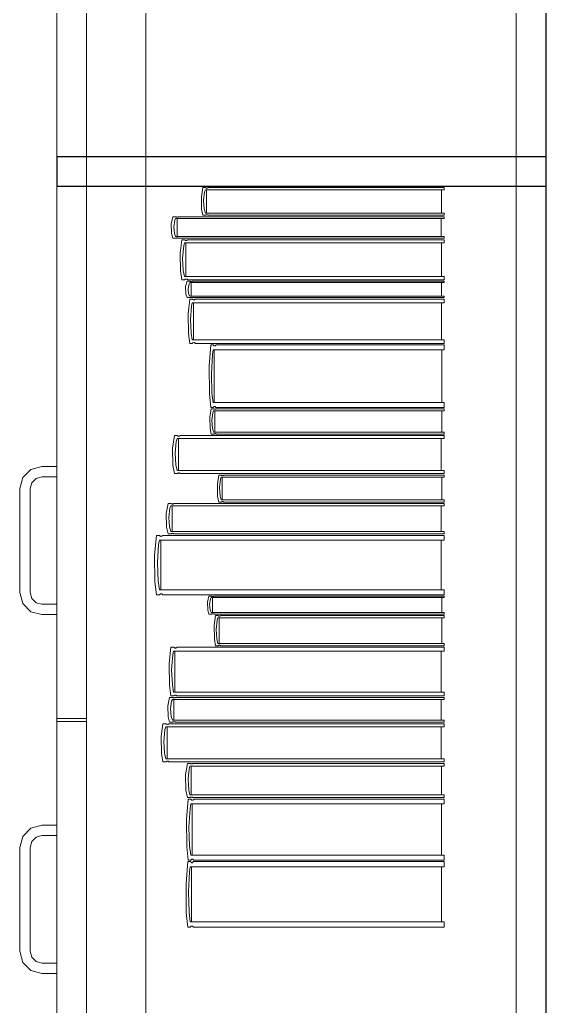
# Model space of a CAD drawing. Header units: inches. Extents: x -38 to 5698, y -33 to 92.
# Drawn here: x 128.308 to 128.675, y 33.462 to 34.127 of the extents above; entities that cross this region are included whole.
import ezdxf

# ---------------------------------------------------------------- set-up
doc = ezdxf.new("R2010")
doc.units = ezdxf.units.IN
doc.header["$MEASUREMENT"] = 0
doc.set_wipeout_variables(frame=1)
doc.linetypes.add('Wipeout_Contour', pattern=[1, 0, -1])
doc.layers.add('Interior - Mobiliario', color=7, linetype='Continuous')

msp = doc.modelspace()

# ---------------------------------------------------------------- linework, layer by layer
at = {"layer": 'Interior - Mobiliario', "color": 175, "linetype": 'Continuous', "lineweight": 13}
for p, q in [((128.35299, 33.295), (128.35299, 34.755)), ((128.66299, 34.755), (128.66299, 33.295)), ((128.4328, 34.01109), (128.43212, 34.00538)), ((128.43076, 33.99944), (128.43056, 34.00778)), ((128.43212, 34.00538), (128.43253, 33.99964)), ((128.43165, 33.99535), (128.43076, 33.99944)), ((128.43253, 33.99964), (128.43328, 33.99684)), ((128.43328, 33.99684), (128.59433, 33.99684)), ((128.59433, 33.99684), (128.59433, 33.99535)), ((128.41017, 33.98951), (128.4114, 33.99435)), ((128.4114, 33.99435), (128.41339, 33.99435)), ((128.41269, 33.99209), (128.41193, 33.98764)), ((128.41323, 33.99319), (128.41269, 33.99209)), ((128.59433, 33.99319), (128.41323, 33.99319)), ((128.41339, 33.99435), (128.41354, 33.99428)), ((128.41354, 33.99428), (128.41378, 33.99419)), ((128.41378, 33.99419), (128.41403, 33.99414)), ((128.41403, 33.99414), (128.4143, 33.99411)), ((128.41415, 33.981), (128.41415, 33.99319)), ((128.4143, 33.99411), (128.41457, 33.99411)), ((128.41457, 33.99411), (128.41483, 33.99415)), ((128.41483, 33.99415), (128.41508, 33.99421)), ((128.41508, 33.99421), (128.41532, 33.9943)), ((128.41532, 33.9943), (128.41542, 33.99435)), ((128.41542, 33.99435), (128.59433, 33.99435)), ((128.43342, 33.99535), (128.43165, 33.99535)), ((128.43351, 33.99543), (128.43342, 33.99535)), ((128.43372, 33.99554), (128.43351, 33.99543)), ((128.43394, 33.99562), (128.43372, 33.99554)), ((128.43417, 33.99566), (128.43394, 33.99562)), ((128.43441, 33.99566), (128.43417, 33.99566)), ((128.43465, 33.99563), (128.43441, 33.99566)), ((128.43488, 33.99556), (128.43465, 33.99563)), ((128.43509, 33.99545), (128.43488, 33.99556)), ((128.43522, 33.99535), (128.43509, 33.99545)), ((128.59433, 33.99535), (128.43522, 33.99535)), ((128.5925, 33.99319), (128.5925, 33.981)), ((128.59433, 33.99435), (128.59433, 33.99319)), ((128.4104, 33.98302), (128.41017, 33.98951)), ((128.41193, 33.98764), (128.41239, 33.98317)), ((128.4114, 33.97983), (128.4104, 33.98302)), ((128.41339, 33.97983), (128.4114, 33.97983)), ((128.41239, 33.98317), (128.41323, 33.981)), ((128.41323, 33.981), (128.59433, 33.981)), ((128.41349, 33.97989), (128.41339, 33.97983)), ((128.41372, 33.97998), (128.41349, 33.97989)), ((128.41398, 33.98004), (128.41372, 33.97998)), ((128.41424, 33.98007), (128.41398, 33.98004)), ((128.41451, 33.98008), (128.41424, 33.98007)), ((128.41478, 33.98005), (128.41451, 33.98008)), ((128.41503, 33.97999), (128.41478, 33.98005)), ((128.41527, 33.97991), (128.41503, 33.97999)), ((128.41542, 33.97983), (128.41527, 33.97991)), ((128.59433, 33.97983), (128.41542, 33.97983)), ((128.41622, 33.96985), (128.41741, 33.97883)), ((128.41741, 33.97883), (128.41934, 33.97883)), ((128.41918, 33.97668), (128.41866, 33.97464)), ((128.59433, 33.97668), (128.41918, 33.97668)), ((128.41934, 33.97883), (128.41948, 33.97869)), ((128.41948, 33.97869), (128.41971, 33.97854)), ((128.41971, 33.97854), (128.41996, 33.97843)), ((128.41996, 33.97843), (128.42021, 33.97838)), ((128.42007, 33.95406), (128.42007, 33.97668)), ((128.42007, 33.97668), (128.59256, 33.97668)), ((128.42021, 33.97838), (128.42047, 33.97839)), ((128.42047, 33.97839), (128.42073, 33.97845)), ((128.42073, 33.97845), (128.42097, 33.97857)), ((128.42097, 33.97857), (128.4212, 33.97873)), ((128.4212, 33.97873), (128.4213, 33.97883)), ((128.4213, 33.97883), (128.59433, 33.97883)), ((128.59256, 33.97668), (128.59256, 33.95406)), ((128.59433, 33.981), (128.59433, 33.97983)), ((128.59433, 33.97883), (128.59433, 33.97668)), ((128.41866, 33.97464), (128.41792, 33.96638)), ((128.41644, 33.95781), (128.41622, 33.96985)), ((128.41792, 33.96638), (128.41837, 33.95809)), ((128.41741, 33.95191), (128.41644, 33.95781)), ((128.41837, 33.95809), (128.41918, 33.95406)), ((128.41934, 33.95191), (128.41741, 33.95191)), ((128.41918, 33.95406), (128.59433, 33.95406)), ((128.41943, 33.95201), (128.41934, 33.95191)), ((128.41966, 33.95217), (128.41943, 33.95201)), ((128.4199, 33.95229), (128.41966, 33.95217)), ((128.42016, 33.95235), (128.4199, 33.95229)), ((128.4199, 33.9472), (128.42106, 33.95091)), ((128.59256, 33.95406), (128.42007, 33.95406)), ((128.42042, 33.95236), (128.42016, 33.95235)), ((128.42067, 33.95231), (128.42042, 33.95236)), ((128.42092, 33.9522), (128.42067, 33.95231)), ((128.42115, 33.95205), (128.42092, 33.9522)), ((128.42106, 33.95091), (128.42294, 33.95091)), ((128.4213, 33.95191), (128.42115, 33.95205)), ((128.59433, 33.95191), (128.4213, 33.95191)), ((128.42279, 33.95002), (128.42228, 33.94917)), ((128.59433, 33.95002), (128.42279, 33.95002)), ((128.42294, 33.95091), (128.42309, 33.95085)), ((128.42309, 33.95085), (128.42331, 33.95078)), ((128.42331, 33.95078), (128.42355, 33.95074)), ((128.42355, 33.95074), (128.4238, 33.95072)), ((128.42366, 33.94068), (128.42366, 33.95002)), ((128.4238, 33.95072), (128.42406, 33.95072)), ((128.42406, 33.95072), (128.42431, 33.95075)), ((128.42431, 33.95075), (128.42455, 33.9508)), ((128.42455, 33.9508), (128.42477, 33.95086)), ((128.42477, 33.95086), (128.42486, 33.95091)), ((128.42486, 33.95091), (128.59433, 33.95091)), ((128.5926, 33.95002), (128.5926, 33.94068)), ((128.59433, 33.95406), (128.59433, 33.95191)), ((128.59433, 33.95091), (128.59433, 33.95002)), ((128.42011, 33.94223), (128.4199, 33.9472)), ((128.42228, 33.94917), (128.42156, 33.94577)), ((128.42156, 33.94577), (128.422, 33.94234)), ((128.42106, 33.93979), (128.42011, 33.94223)), ((128.42294, 33.93979), (128.42106, 33.93979)), ((128.42158, 33.92884), (128.42273, 33.93879)), ((128.422, 33.94234), (128.42279, 33.94068)), ((128.42273, 33.93879), (128.4246, 33.93879)), ((128.42279, 33.94068), (128.59433, 33.94068)), ((128.42304, 33.93983), (128.42294, 33.93979)), ((128.42326, 33.9399), (128.42304, 33.93983)), ((128.4235, 33.93995), (128.42326, 33.9399)), ((128.42375, 33.93997), (128.4235, 33.93995)), ((128.424, 33.93998), (128.42375, 33.93997)), ((128.42426, 33.93996), (128.424, 33.93998)), ((128.4245, 33.93991), (128.42426, 33.93996)), ((128.42472, 33.93985), (128.4245, 33.93991)), ((128.4246, 33.93879), (128.42474, 33.93863)), ((128.42486, 33.93979), (128.42472, 33.93985)), ((128.42474, 33.93863), (128.42496, 33.93846)), ((128.59433, 33.93979), (128.42486, 33.93979)), ((128.42496, 33.93846), (128.4252, 33.93835)), ((128.4252, 33.93835), (128.42545, 33.93829)), ((128.42545, 33.93829), (128.4257, 33.9383)), ((128.4257, 33.9383), (128.42595, 33.93837)), ((128.42595, 33.93837), (128.42619, 33.93849)), ((128.42619, 33.93849), (128.4264, 33.93868)), ((128.4264, 33.93868), (128.4265, 33.93879)), ((128.4265, 33.93879), (128.59433, 33.93879)), ((128.59433, 33.94068), (128.59433, 33.93979)), ((128.59433, 33.93879), (128.59433, 33.9364)), ((128.42394, 33.93414), (128.42323, 33.92499)), ((128.42445, 33.9364), (128.42394, 33.93414)), ((128.59433, 33.9364), (128.42445, 33.9364)), ((128.42531, 33.91134), (128.42531, 33.9364)), ((128.59262, 33.9364), (128.59262, 33.91134)), ((128.4218, 33.9155), (128.42158, 33.92884)), ((128.42323, 33.92499), (128.42366, 33.91581)), ((128.42273, 33.90896), (128.4218, 33.9155)), ((128.42366, 33.91581), (128.42445, 33.91134)), ((128.42445, 33.91134), (128.59433, 33.91134)), ((128.59433, 33.91134), (128.59433, 33.90896)), ((128.4246, 33.90896), (128.42273, 33.90896)), ((128.42469, 33.90907), (128.4246, 33.90896)), ((128.42491, 33.90925), (128.42469, 33.90907)), ((128.42515, 33.90938), (128.42491, 33.90925)), ((128.4254, 33.90945), (128.42515, 33.90938)), ((128.42565, 33.90946), (128.4254, 33.90945)), ((128.4259, 33.9094), (128.42565, 33.90946)), ((128.42614, 33.90929), (128.4259, 33.9094)), ((128.42636, 33.90912), (128.42614, 33.90929)), ((128.4265, 33.90896), (128.42636, 33.90912)), ((128.59433, 33.90896), (128.4265, 33.90896)), ((128.43584, 33.89389), (128.43689, 33.90796)), ((128.43689, 33.90796), (128.4386, 33.90796)), ((128.43847, 33.90458), (128.438, 33.90138)), ((128.59433, 33.90458), (128.43847, 33.90458)), ((128.4386, 33.90796), (128.43873, 33.90773)), ((128.43873, 33.90773), (128.43894, 33.90749)), ((128.43894, 33.90749), (128.43916, 33.90733)), ((128.43916, 33.90733), (128.43939, 33.90725)), ((128.43925, 33.86914), (128.43925, 33.90458)), ((128.43939, 33.90725), (128.43962, 33.90726)), ((128.43962, 33.90726), (128.43985, 33.90736)), ((128.43985, 33.90736), (128.44006, 33.90754)), ((128.44006, 33.90754), (128.44026, 33.90779)), ((128.44026, 33.90779), (128.44035, 33.90796)), ((128.44035, 33.90796), (128.59433, 33.90796)), ((128.59276, 33.90458), (128.59276, 33.86914)), ((128.59433, 33.90796), (128.59433, 33.90458)), ((128.438, 33.90138), (128.43734, 33.88844)), ((128.43603, 33.87502), (128.43584, 33.89389)), ((128.43734, 33.88844), (128.43774, 33.87546)), ((128.43689, 33.86576), (128.43603, 33.87502)), ((128.43774, 33.87546), (128.43847, 33.86914)), ((128.43622, 33.8591), (128.43728, 33.86476)), ((128.4386, 33.86576), (128.43689, 33.86576)), ((128.43728, 33.86476), (128.43899, 33.86476)), ((128.43847, 33.86914), (128.59433, 33.86914)), ((128.43869, 33.86593), (128.4386, 33.86576)), ((128.43889, 33.86618), (128.43869, 33.86593)), ((128.43911, 33.86636), (128.43889, 33.86618)), ((128.43899, 33.86476), (128.43912, 33.86467)), ((128.43933, 33.86646), (128.43911, 33.86636)), ((128.43912, 33.86467), (128.43932, 33.86458)), ((128.43932, 33.86458), (128.43954, 33.86451)), ((128.43957, 33.86647), (128.43933, 33.86646)), ((128.43954, 33.86451), (128.43977, 33.86448)), ((128.4398, 33.86639), (128.43957, 33.86647)), ((128.43977, 33.86448), (128.44, 33.86448)), ((128.44002, 33.86623), (128.4398, 33.86639)), ((128.44, 33.86448), (128.44022, 33.86452)), ((128.44022, 33.86599), (128.44002, 33.86623)), ((128.44035, 33.86576), (128.44022, 33.86599)), ((128.44022, 33.86452), (128.44044, 33.86459)), ((128.59433, 33.86576), (128.44035, 33.86576)), ((128.44044, 33.86459), (128.44064, 33.8647)), ((128.44064, 33.8647), (128.44073, 33.86476)), ((128.44073, 33.86476), (128.59433, 33.86476)), ((128.59433, 33.86914), (128.59433, 33.86576)), ((128.59433, 33.86476), (128.59433, 33.8634)), ((128.43642, 33.85151), (128.43622, 33.8591)), ((128.43838, 33.86212), (128.43773, 33.85691)), ((128.43773, 33.85691), (128.43813, 33.85168)), ((128.43885, 33.8634), (128.43838, 33.86212)), ((128.59433, 33.8634), (128.43885, 33.8634)), ((128.43964, 33.84914), (128.43964, 33.8634)), ((128.59276, 33.8634), (128.59276, 33.84914)), ((128.43728, 33.84778), (128.43642, 33.85151)), ((128.43813, 33.85168), (128.43885, 33.84914)), ((128.41112, 33.83823), (128.41235, 33.84678)), ((128.41235, 33.84678), (128.41432, 33.84678)), ((128.41417, 33.84473), (128.41363, 33.84278)), ((128.59433, 33.84473), (128.41417, 33.84473)), ((128.41432, 33.84678), (128.41447, 33.84664)), ((128.41447, 33.84664), (128.41471, 33.8465)), ((128.41471, 33.8465), (128.41496, 33.8464)), ((128.41496, 33.8464), (128.41523, 33.84635)), ((128.41508, 33.82318), (128.41508, 33.84473)), ((128.41523, 33.84635), (128.4155, 33.84636)), ((128.4155, 33.84636), (128.41576, 33.84642)), ((128.41576, 33.84642), (128.41601, 33.84653)), ((128.41601, 33.84653), (128.41624, 33.84668)), ((128.41624, 33.84668), (128.41634, 33.84678)), ((128.41634, 33.84678), (128.59433, 33.84678)), ((128.43899, 33.84778), (128.43728, 33.84778)), ((128.43885, 33.84914), (128.59433, 33.84914)), ((128.43907, 33.84785), (128.43899, 33.84778)), ((128.43927, 33.84795), (128.43907, 33.84785)), ((128.43949, 33.84802), (128.43927, 33.84795)), ((128.43972, 33.84806), (128.43949, 33.84802)), ((128.43995, 33.84807), (128.43972, 33.84806)), ((128.44018, 33.84803), (128.43995, 33.84807)), ((128.44039, 33.84797), (128.44018, 33.84803)), ((128.4406, 33.84787), (128.44039, 33.84797)), ((128.44073, 33.84778), (128.4406, 33.84787)), ((128.59433, 33.84778), (128.44073, 33.84778)), ((128.59251, 33.84473), (128.59251, 33.82318)), ((128.59433, 33.84914), (128.59433, 33.84778)), ((128.59433, 33.84678), (128.59433, 33.84473)), ((128.41135, 33.82675), (128.41112, 33.83823)), ((128.41363, 33.84278), (128.41287, 33.83492)), ((128.41287, 33.83492), (128.41333, 33.82702)), ((128.31, 33.8185), (128.31549, 33.82399)), ((128.31549, 33.82399), (128.32299, 33.826)), ((128.32299, 33.826), (128.33299, 33.826)), ((128.33299, 33.826), (128.33299, 33.819)), ((128.41235, 33.82113), (128.41135, 33.82675)), ((128.41333, 33.82702), (128.41417, 33.82318)), ((128.30799, 33.811), (128.31, 33.8185)), ((128.31899, 33.81793), (128.31606, 33.815)), ((128.32299, 33.819), (128.31899, 33.81793)), ((128.33299, 33.819), (128.32299, 33.819)), ((128.41432, 33.82113), (128.41235, 33.82113)), ((128.41417, 33.82318), (128.59433, 33.82318)), ((128.41442, 33.82123), (128.41432, 33.82113)), ((128.41465, 33.82138), (128.41442, 33.82123)), ((128.41491, 33.82149), (128.41465, 33.82138)), ((128.41517, 33.82155), (128.41491, 33.82149)), ((128.41544, 33.82156), (128.41517, 33.82155)), ((128.4157, 33.82151), (128.41544, 33.82156)), ((128.41596, 33.82141), (128.4157, 33.82151)), ((128.41619, 33.82127), (128.41596, 33.82141)), ((128.41634, 33.82113), (128.41619, 33.82127)), ((128.59433, 33.82113), (128.41634, 33.82113)), ((128.44136, 33.81406), (128.44238, 33.82013)), ((128.44238, 33.82013), (128.44403, 33.82013)), ((128.44345, 33.81729), (128.44281, 33.81171)), ((128.4439, 33.81867), (128.44345, 33.81729)), ((128.59433, 33.81867), (128.4439, 33.81867)), ((128.44403, 33.82013), (128.44416, 33.82003)), ((128.44416, 33.82003), (128.44435, 33.81993)), ((128.44435, 33.81993), (128.44456, 33.81986)), ((128.44456, 33.81986), (128.44479, 33.81982)), ((128.44466, 33.80339), (128.44466, 33.81867)), ((128.44479, 33.81982), (128.44501, 33.81983)), ((128.44501, 33.81983), (128.44523, 33.81987)), ((128.44523, 33.81987), (128.44544, 33.81995)), ((128.44544, 33.81995), (128.44563, 33.82006)), ((128.44563, 33.82006), (128.44571, 33.82013)), ((128.44571, 33.82013), (128.59433, 33.82013)), ((128.59281, 33.81867), (128.59281, 33.80339)), ((128.59433, 33.82318), (128.59433, 33.82113)), ((128.59433, 33.82013), (128.59433, 33.81867)), ((128.30799, 33.741), (128.30799, 33.811)), ((128.31606, 33.815), (128.31499, 33.811)), ((128.31499, 33.811), (128.31499, 33.741)), ((128.44155, 33.80592), (128.44136, 33.81406)), ((128.44281, 33.81171), (128.4432, 33.80611)), ((128.44238, 33.80193), (128.44155, 33.80592)), ((128.4432, 33.80611), (128.4439, 33.80339)), ((128.40684, 33.79412), (128.40809, 33.80093)), ((128.40809, 33.80093), (128.41012, 33.80093)), ((128.4094, 33.79775), (128.40862, 33.79148)), ((128.40995, 33.7993), (128.4094, 33.79775)), ((128.59433, 33.7993), (128.40995, 33.7993)), ((128.41012, 33.80093), (128.41027, 33.80083)), ((128.41027, 33.80083), (128.41051, 33.80071)), ((128.41051, 33.80071), (128.41077, 33.80063)), ((128.41077, 33.80063), (128.41104, 33.80059)), ((128.41089, 33.78212), (128.41089, 33.7993)), ((128.41104, 33.80059), (128.41132, 33.8006)), ((128.41132, 33.8006), (128.41159, 33.80064)), ((128.41159, 33.80064), (128.41184, 33.80073)), ((128.41184, 33.80073), (128.41208, 33.80086)), ((128.41208, 33.80086), (128.41218, 33.80093)), ((128.41218, 33.80093), (128.59433, 33.80093)), ((128.44403, 33.80193), (128.44238, 33.80193)), ((128.4439, 33.80339), (128.59433, 33.80339)), ((128.44412, 33.80201), (128.44403, 33.80193)), ((128.44431, 33.80212), (128.44412, 33.80201)), ((128.44452, 33.80219), (128.44431, 33.80212)), ((128.44474, 33.80223), (128.44452, 33.80219)), ((128.44496, 33.80224), (128.44474, 33.80223)), ((128.44518, 33.80221), (128.44496, 33.80224)), ((128.44539, 33.80214), (128.44518, 33.80221)), ((128.44559, 33.80203), (128.44539, 33.80214)), ((128.44571, 33.80193), (128.44559, 33.80203)), ((128.59433, 33.80193), (128.44571, 33.80193)), ((128.59247, 33.7993), (128.59247, 33.78212)), ((128.59433, 33.80339), (128.59433, 33.80193)), ((128.59433, 33.80093), (128.59433, 33.7993)), ((128.40707, 33.78497), (128.40684, 33.79412)), ((128.40862, 33.79148), (128.4091, 33.78518)), ((128.40809, 33.78049), (128.40707, 33.78497)), ((128.4091, 33.78518), (128.40995, 33.78212)), ((128.39902, 33.76613), (128.40032, 33.77949)), ((128.40032, 33.77949), (128.40243, 33.77949)), ((128.40243, 33.77949), (128.40259, 33.77927)), ((128.40259, 33.77927), (128.40284, 33.77904)), ((128.40284, 33.77904), (128.40311, 33.77889)), ((128.40311, 33.77889), (128.40339, 33.77882)), ((128.40339, 33.77882), (128.40368, 33.77883)), ((128.40368, 33.77883), (128.40396, 33.77892)), ((128.40396, 33.77892), (128.40423, 33.77909)), ((128.40423, 33.77909), (128.40447, 33.77933)), ((128.40447, 33.77933), (128.40458, 33.77949)), ((128.40458, 33.77949), (128.59433, 33.77949)), ((128.41012, 33.78049), (128.40809, 33.78049)), ((128.40995, 33.78212), (128.59433, 33.78212)), ((128.41022, 33.78056), (128.41012, 33.78049)), ((128.41046, 33.78069), (128.41022, 33.78056)), ((128.41071, 33.78078), (128.41046, 33.78069)), ((128.41098, 33.78082), (128.41071, 33.78078)), ((128.41126, 33.78083), (128.41098, 33.78082)), ((128.41153, 33.78079), (128.41126, 33.78083)), ((128.41179, 33.78071), (128.41153, 33.78079)), ((128.41203, 33.78059), (128.41179, 33.78071)), ((128.41218, 33.78049), (128.41203, 33.78059)), ((128.59433, 33.78049), (128.41218, 33.78049)), ((128.59433, 33.78212), (128.59433, 33.78049)), ((128.59433, 33.77949), (128.59433, 33.77628)), ((128.40169, 33.77324), (128.40088, 33.76096)), ((128.40226, 33.77628), (128.40169, 33.77324)), ((128.59433, 33.77628), (128.40226, 33.77628)), ((128.40323, 33.74264), (128.40323, 33.77628)), ((128.59239, 33.77628), (128.59239, 33.74264)), ((128.39926, 33.74822), (128.39902, 33.76613)), ((128.40088, 33.76096), (128.40137, 33.74863)), ((128.40032, 33.73943), (128.39926, 33.74822)), ((128.40137, 33.74863), (128.40226, 33.74264)), ((128.31, 33.7335), (128.30799, 33.741)), ((128.31499, 33.741), (128.31606, 33.737)), ((128.40243, 33.73943), (128.40032, 33.73943)), ((128.40226, 33.74264), (128.59433, 33.74264)), ((128.40254, 33.73959), (128.40243, 33.73943)), ((128.40278, 33.73983), (128.40254, 33.73959)), ((128.40305, 33.74), (128.40278, 33.73983)), ((128.40333, 33.74009), (128.40305, 33.74)), ((128.40362, 33.7401), (128.40333, 33.74009)), ((128.4039, 33.74003), (128.40362, 33.7401)), ((128.40417, 33.73988), (128.4039, 33.74003)), ((128.40442, 33.73965), (128.40417, 33.73988)), ((128.40458, 33.73943), (128.40442, 33.73965)), ((128.59433, 33.73943), (128.40458, 33.73943)), ((128.43464, 33.73442), (128.43571, 33.73843)), ((128.43571, 33.73843), (128.43743, 33.73843)), ((128.43729, 33.73747), (128.43682, 33.73656)), ((128.59433, 33.73747), (128.43729, 33.73747)), ((128.43743, 33.73843), (128.43756, 33.73837)), ((128.43756, 33.73837), (128.43777, 33.7383)), ((128.43777, 33.7383), (128.43799, 33.73825)), ((128.43799, 33.73825), (128.43822, 33.73823)), ((128.43809, 33.72736), (128.43809, 33.73747)), ((128.43822, 33.73823), (128.43845, 33.73823)), ((128.43845, 33.73823), (128.43868, 33.73826)), ((128.43868, 33.73826), (128.4389, 33.73831)), ((128.4389, 33.73831), (128.4391, 33.73839)), ((128.4391, 33.73839), (128.43919, 33.73843)), ((128.43919, 33.73843), (128.59433, 33.73843)), ((128.59275, 33.73747), (128.59275, 33.72736)), ((128.59433, 33.74264), (128.59433, 33.73943)), ((128.59433, 33.73843), (128.59433, 33.73747)), ((128.31549, 33.72801), (128.31, 33.7335)), ((128.31606, 33.737), (128.31899, 33.73407)), ((128.31899, 33.73407), (128.32299, 33.733)), ((128.32299, 33.733), (128.33299, 33.733)), ((128.33299, 33.733), (128.33299, 33.726)), ((128.43484, 33.72903), (128.43464, 33.73442)), ((128.43682, 33.73656), (128.43616, 33.73286)), ((128.43616, 33.73286), (128.43656, 33.72916)), ((128.32299, 33.726), (128.31549, 33.72801)), ((128.33299, 33.726), (128.32299, 33.726)), ((128.43571, 33.72639), (128.43484, 33.72903)), ((128.43743, 33.72639), (128.43571, 33.72639)), ((128.43656, 33.72916), (128.43729, 33.72736)), ((128.43729, 33.72736), (128.59433, 33.72736)), ((128.43752, 33.72644), (128.43743, 33.72639)), ((128.43772, 33.72651), (128.43752, 33.72644)), ((128.43794, 33.72656), (128.43772, 33.72651)), ((128.43817, 33.72659), (128.43794, 33.72656)), ((128.4384, 33.72659), (128.43817, 33.72659)), ((128.43863, 33.72657), (128.4384, 33.72659)), ((128.43885, 33.72653), (128.43863, 33.72657)), ((128.43906, 33.72646), (128.43885, 33.72653)), ((128.43919, 33.72639), (128.43906, 33.72646)), ((128.43918, 33.7186), (128.44022, 33.72539)), ((128.59433, 33.72639), (128.43919, 33.72639)), ((128.44022, 33.72539), (128.44189, 33.72539)), ((128.44189, 33.72539), (128.44202, 33.72528)), ((128.44202, 33.72528), (128.44222, 33.72517)), ((128.44222, 33.72517), (128.44243, 33.72509)), ((128.44243, 33.72509), (128.44266, 33.72505)), ((128.44266, 33.72505), (128.44289, 33.72506)), ((128.44289, 33.72506), (128.44311, 33.7251)), ((128.44311, 33.7251), (128.44332, 33.72519)), ((128.44332, 33.72519), (128.44351, 33.72531)), ((128.44351, 33.72531), (128.4436, 33.72539)), ((128.4436, 33.72539), (128.59433, 33.72539)), ((128.59433, 33.72736), (128.59433, 33.72639)), ((128.59433, 33.72539), (128.59433, 33.72376)), ((128.43938, 33.70948), (128.43918, 33.7186)), ((128.4413, 33.72222), (128.44066, 33.71597)), ((128.44176, 33.72376), (128.4413, 33.72222)), ((128.59433, 33.72376), (128.44176, 33.72376)), ((128.44253, 33.70664), (128.44253, 33.72376)), ((128.59279, 33.72376), (128.59279, 33.70664)), ((128.44066, 33.71597), (128.44105, 33.7097)), ((128.40875, 33.69308), (128.40999, 33.70401)), ((128.40999, 33.70401), (128.412, 33.70401)), ((128.412, 33.70401), (128.41215, 33.70384)), ((128.4137, 33.70369), (128.41393, 33.70389)), ((128.41393, 33.70389), (128.41404, 33.70401)), ((128.41404, 33.70401), (128.59433, 33.70401)), ((128.44022, 33.70501), (128.43938, 33.70948)), ((128.44189, 33.70501), (128.44022, 33.70501)), ((128.44105, 33.7097), (128.44176, 33.70664)), ((128.44176, 33.70664), (128.59433, 33.70664)), ((128.44198, 33.70509), (128.44189, 33.70501)), ((128.44217, 33.70522), (128.44198, 33.70509)), ((128.44239, 33.7053), (128.44217, 33.70522)), ((128.44261, 33.70535), (128.44239, 33.7053)), ((128.44284, 33.70536), (128.44261, 33.70535)), ((128.44306, 33.70532), (128.44284, 33.70536)), ((128.44328, 33.70524), (128.44306, 33.70532)), ((128.44347, 33.70512), (128.44328, 33.70524)), ((128.4436, 33.70501), (128.44347, 33.70512)), ((128.59433, 33.70501), (128.4436, 33.70501)), ((128.59433, 33.70664), (128.59433, 33.70501)), ((128.59433, 33.70401), (128.59433, 33.70139)), ((128.41129, 33.6989), (128.41052, 33.68885)), ((128.41183, 33.70139), (128.41129, 33.6989)), ((128.59433, 33.70139), (128.41183, 33.70139)), ((128.41215, 33.70384), (128.41239, 33.70365)), ((128.41239, 33.70365), (128.41264, 33.70353)), ((128.41264, 33.70353), (128.41291, 33.70347)), ((128.41276, 33.67384), (128.41276, 33.70139)), ((128.41291, 33.70347), (128.41318, 33.70347)), ((128.41318, 33.70347), (128.41345, 33.70355)), ((128.41345, 33.70355), (128.4137, 33.70369)), ((128.59249, 33.70139), (128.59249, 33.67384)), ((128.40898, 33.67841), (128.40875, 33.69308)), ((128.41052, 33.68885), (128.41099, 33.67875)), ((128.40999, 33.67122), (128.40898, 33.67841)), ((128.41099, 33.67875), (128.41183, 33.67384)), ((128.412, 33.67122), (128.40999, 33.67122)), ((128.41183, 33.67384), (128.59433, 33.67384)), ((128.4121, 33.67134), (128.412, 33.67122)), ((128.41233, 33.67154), (128.4121, 33.67134)), ((128.41258, 33.67168), (128.41233, 33.67154)), ((128.41285, 33.67176), (128.41258, 33.67168)), ((128.41312, 33.67176), (128.41285, 33.67176)), ((128.41339, 33.6717), (128.41312, 33.67176)), ((128.41365, 33.67158), (128.41339, 33.6717)), ((128.41389, 33.67139), (128.41365, 33.67158)), ((128.41404, 33.67122), (128.41389, 33.67139)), ((128.59433, 33.67122), (128.41404, 33.67122)), ((128.59433, 33.67384), (128.59433, 33.67122)), ((128.40793, 33.66462), (128.40918, 33.67022)), ((128.40816, 33.65713), (128.40793, 33.66462)), ((128.40918, 33.67022), (128.41119, 33.67022)), ((128.41048, 33.6676), (128.40971, 33.66246)), ((128.41103, 33.66887), (128.41048, 33.6676)), ((128.59433, 33.66887), (128.41103, 33.66887)), ((128.41119, 33.67022), (128.41134, 33.67013)), ((128.41134, 33.67013), (128.41158, 33.67003)), ((128.41158, 33.67003), (128.41184, 33.66997)), ((128.41184, 33.66997), (128.41211, 33.66994)), ((128.41195, 33.65479), (128.41195, 33.66887)), ((128.41211, 33.66994), (128.41238, 33.66994)), ((128.41238, 33.66994), (128.41265, 33.66998)), ((128.41265, 33.66998), (128.4129, 33.67005)), ((128.4129, 33.67005), (128.41314, 33.67015)), ((128.41314, 33.67015), (128.41324, 33.67022)), ((128.41324, 33.67022), (128.59433, 33.67022)), ((128.59248, 33.66887), (128.59248, 33.65479)), ((128.59433, 33.67022), (128.59433, 33.66887)), ((128.40971, 33.66246), (128.41018, 33.6573)), ((128.41018, 33.6573), (128.41103, 33.65479)), ((128.33299, 33.656), (128.35299, 33.656)), ((128.33299, 33.295), (128.33299, 33.654)), ((128.33299, 33.654), (128.35299, 33.654)), ((128.35299, 33.295), (128.35299, 33.654)), ((128.40336, 33.64387), (128.40463, 33.65245)), ((128.40463, 33.65245), (128.4067, 33.65245)), ((128.4067, 33.65245), (128.40685, 33.65231)), ((128.40685, 33.65231), (128.4071, 33.65217)), ((128.4071, 33.65217), (128.40736, 33.65207)), ((128.40736, 33.65207), (128.40764, 33.65202)), ((128.40764, 33.65202), (128.40792, 33.65203)), ((128.40792, 33.65203), (128.40819, 33.65208)), ((128.40918, 33.65345), (128.40816, 33.65713)), ((128.40819, 33.65208), (128.40845, 33.65219)), ((128.40845, 33.65219), (128.40869, 33.65235)), ((128.40869, 33.65235), (128.4088, 33.65245)), ((128.4088, 33.65245), (128.59433, 33.65245)), ((128.41119, 33.65345), (128.40918, 33.65345)), ((128.41103, 33.65479), (128.59433, 33.65479)), ((128.41129, 33.65352), (128.41119, 33.65345)), ((128.41153, 33.65362), (128.41129, 33.65352)), ((128.41178, 33.65369), (128.41153, 33.65362)), ((128.41205, 33.65373), (128.41178, 33.65369)), ((128.41232, 33.65373), (128.41205, 33.65373)), ((128.41259, 33.6537), (128.41232, 33.65373)), ((128.41285, 33.65364), (128.41259, 33.6537)), ((128.41309, 33.65354), (128.41285, 33.65364)), ((128.41324, 33.65345), (128.41309, 33.65354)), ((128.59433, 33.65345), (128.41324, 33.65345)), ((128.59433, 33.65479), (128.59433, 33.65345)), ((128.59433, 33.65245), (128.59433, 33.65039)), ((128.40597, 33.64844), (128.40518, 33.64055)), ((128.40653, 33.65039), (128.40597, 33.64844)), ((128.59433, 33.65039), (128.40653, 33.65039)), ((128.40748, 33.62877), (128.40748, 33.65039)), ((128.59244, 33.65039), (128.59244, 33.62877)), ((128.4036, 33.63235), (128.40336, 33.64387)), ((128.40518, 33.64055), (128.40566, 33.63262)), ((128.40463, 33.62671), (128.4036, 33.63235)), ((128.40566, 33.63262), (128.40653, 33.62877)), ((128.4067, 33.62671), (128.40463, 33.62671)), ((128.40653, 33.62877), (128.59433, 33.62877)), ((128.4068, 33.62681), (128.4067, 33.62671)), ((128.40704, 33.62697), (128.4068, 33.62681)), ((128.4073, 33.62707), (128.40704, 33.62697)), ((128.40758, 33.62713), (128.4073, 33.62707)), ((128.40786, 33.62714), (128.40758, 33.62713)), ((128.40813, 33.62709), (128.40786, 33.62714)), ((128.4084, 33.62699), (128.40813, 33.62709)), ((128.40864, 33.62685), (128.4084, 33.62699)), ((128.4088, 33.62671), (128.40864, 33.62685)), ((128.59433, 33.62671), (128.4088, 33.62671)), ((128.41996, 33.61801), (128.42113, 33.62571)), ((128.42113, 33.62571), (128.42301, 33.62571)), ((128.42301, 33.62571), (128.42315, 33.62559)), ((128.42315, 33.62559), (128.42338, 33.62545)), ((128.42338, 33.62545), (128.42362, 33.62537)), ((128.42362, 33.62537), (128.42387, 33.62532)), ((128.42387, 33.62532), (128.42412, 33.62533)), ((128.42412, 33.62533), (128.42437, 33.62538)), ((128.42437, 33.62538), (128.42461, 33.62548)), ((128.42461, 33.62548), (128.42483, 33.62562)), ((128.42483, 33.62562), (128.42493, 33.62571)), ((128.42493, 33.62571), (128.59433, 33.62571)), ((128.59433, 33.62877), (128.59433, 33.62671)), ((128.59433, 33.62571), (128.59433, 33.62386)), ((128.42018, 33.60768), (128.41996, 33.61801)), ((128.42234, 33.62211), (128.42162, 33.61503)), ((128.42286, 33.62386), (128.42234, 33.62211)), ((128.59433, 33.62386), (128.42286, 33.62386)), ((128.42372, 33.60446), (128.42372, 33.62386)), ((128.5926, 33.62386), (128.5926, 33.60446)), ((128.42162, 33.61503), (128.42206, 33.60792)), ((128.42113, 33.60262), (128.42018, 33.60768)), ((128.42206, 33.60792), (128.42286, 33.60446)), ((128.42286, 33.60446), (128.59433, 33.60446)), ((128.59433, 33.60446), (128.59433, 33.60262)), ((128.42056, 33.58789), (128.42171, 33.60162)), ((128.42301, 33.60262), (128.42113, 33.60262)), ((128.42171, 33.60162), (128.42359, 33.60162)), ((128.42344, 33.59832), (128.42293, 33.5952)), ((128.4231, 33.60271), (128.42301, 33.60262)), ((128.42332, 33.60285), (128.4231, 33.60271)), ((128.42356, 33.60294), (128.42332, 33.60285)), ((128.59433, 33.59832), (128.42344, 33.59832)), ((128.42381, 33.603), (128.42356, 33.60294)), ((128.42359, 33.60162), (128.42373, 33.6014)), ((128.42373, 33.6014), (128.42396, 33.60116)), ((128.42407, 33.603), (128.42381, 33.603)), ((128.42396, 33.60116), (128.4242, 33.601)), ((128.42432, 33.60296), (128.42407, 33.603)), ((128.4242, 33.601), (128.42445, 33.60093)), ((128.4243, 33.56375), (128.4243, 33.59832)), ((128.42456, 33.60287), (128.42432, 33.60296)), ((128.42445, 33.60093), (128.4247, 33.60094)), ((128.42479, 33.60274), (128.42456, 33.60287)), ((128.4247, 33.60094), (128.42495, 33.60103)), ((128.42493, 33.60262), (128.42479, 33.60274)), ((128.59433, 33.60262), (128.42493, 33.60262)), ((128.42495, 33.60103), (128.42519, 33.60121)), ((128.42519, 33.60121), (128.42541, 33.60146)), ((128.42541, 33.60146), (128.4255, 33.60162)), ((128.4255, 33.60162), (128.59433, 33.60162)), ((128.59261, 33.59832), (128.59261, 33.56375)), ((128.59433, 33.60162), (128.59433, 33.59832)), ((128.42293, 33.5952), (128.42221, 33.58258)), ((128.42077, 33.56949), (128.42056, 33.58789)), ((128.31549, 33.58199), (128.31, 33.5765)), ((128.32299, 33.584), (128.31549, 33.58199)), ((128.33299, 33.584), (128.32299, 33.584)), ((128.33299, 33.577), (128.33299, 33.584)), ((128.42221, 33.58258), (128.42265, 33.56991)), ((128.31, 33.5765), (128.30799, 33.569)), ((128.31499, 33.569), (128.31606, 33.573)), ((128.31606, 33.573), (128.31899, 33.57593)), ((128.31899, 33.57593), (128.32299, 33.577)), ((128.32299, 33.577), (128.33299, 33.577)), ((128.30799, 33.569), (128.30799, 33.499)), ((128.31499, 33.499), (128.31499, 33.569)), ((128.42171, 33.56046), (128.42077, 33.56949)), ((128.42265, 33.56991), (128.42344, 33.56375)), ((128.42021, 33.54472), (128.42137, 33.55946)), ((128.42137, 33.55946), (128.42325, 33.55946)), ((128.42359, 33.56046), (128.42171, 33.56046)), ((128.42325, 33.55946), (128.42339, 33.55922)), ((128.42339, 33.55922), (128.42361, 33.55897)), ((128.42344, 33.56375), (128.59433, 33.56375)), ((128.42369, 33.56062), (128.42359, 33.56046)), ((128.42361, 33.55897), (128.42385, 33.5588)), ((128.4239, 33.56087), (128.42369, 33.56062)), ((128.42385, 33.5588), (128.42411, 33.55872)), ((128.42414, 33.56104), (128.4239, 33.56087)), ((128.42411, 33.55872), (128.42436, 33.55873)), ((128.42439, 33.56114), (128.42414, 33.56104)), ((128.42436, 33.55873), (128.42461, 33.55883)), ((128.42465, 33.56115), (128.42439, 33.56114)), ((128.42461, 33.55883), (128.42485, 33.55902)), ((128.4249, 33.56107), (128.42465, 33.56115)), ((128.42485, 33.55902), (128.42507, 33.55929)), ((128.42514, 33.56091), (128.4249, 33.56107)), ((128.42507, 33.55929), (128.42516, 33.55946)), ((128.42536, 33.56068), (128.42514, 33.56091)), ((128.42516, 33.55946), (128.59433, 33.55946)), ((128.4255, 33.56046), (128.42536, 33.56068)), ((128.59433, 33.56046), (128.4255, 33.56046)), ((128.59433, 33.56375), (128.59433, 33.56046)), ((128.59433, 33.55946), (128.59433, 33.55592)), ((128.42258, 33.55257), (128.42186, 33.53903)), ((128.4231, 33.55592), (128.42258, 33.55257)), ((128.59433, 33.55592), (128.4231, 33.55592)), ((128.42396, 33.51881), (128.42396, 33.55592)), ((128.5926, 33.55592), (128.5926, 33.51881)), ((128.42042, 33.52496), (128.42021, 33.54472)), ((128.42186, 33.53903), (128.4223, 33.52543)), ((128.42137, 33.51527), (128.42042, 33.52496)), ((128.4223, 33.52543), (128.4231, 33.51881)), ((128.4231, 33.51881), (128.59433, 33.51881)), ((128.59433, 33.51881), (128.59433, 33.51527)), ((128.42325, 33.51527), (128.42137, 33.51527)), ((128.42334, 33.51545), (128.42325, 33.51527)), ((128.42356, 33.51571), (128.42334, 33.51545)), ((128.4238, 33.5159), (128.42356, 33.51571)), ((128.42405, 33.516), (128.4238, 33.5159)), ((128.4243, 33.51601), (128.42405, 33.516)), ((128.42456, 33.51593), (128.4243, 33.51601)), ((128.4248, 33.51576), (128.42456, 33.51593)), ((128.42502, 33.51551), (128.4248, 33.51576)), ((128.42516, 33.51527), (128.42502, 33.51551)), ((128.59433, 33.51527), (128.42516, 33.51527)), ((128.30799, 33.499), (128.31, 33.4915)), ((128.31606, 33.495), (128.31499, 33.499)), ((128.31, 33.4915), (128.31549, 33.48601)), ((128.31899, 33.49207), (128.31606, 33.495)), ((128.32299, 33.491), (128.31899, 33.49207)), ((128.33299, 33.491), (128.32299, 33.491)), ((128.33299, 33.484), (128.33299, 33.491)), ((128.31549, 33.48601), (128.32299, 33.484)), ((128.32299, 33.484), (128.33299, 33.484))]:
    msp.add_line(p, q, dxfattribs=at)

# ---------------------------------------------------------------- next in the draw order: wipeouts: each hides what was drawn before it
at = {"color": 254, "linetype": 'Wipeout_Contour', "lineweight": 0, "ltscale": 3362.983684}
msp.add_wipeout([(128.33299, 34.015), (128.66299, 34.015), (128.66299, 34.035), (128.33299, 34.035)], dxfattribs=at).dxf.layer = 'Interior - Mobiliario'

# ---------------------------------------------------------------- next in the draw order: linework, layer by layer
at = {"layer": 'Interior - Mobiliario', "color": 175, "linetype": 'Continuous', "lineweight": 13}
for p, q in [((128.33299, 34.775), (128.33299, 33.275)), ((128.33299, 33.295), (128.33299, 34.755)), ((128.33299, 33.295), (128.33299, 34.755)), ((128.35299, 33.295), (128.35299, 34.755)), ((128.35299, 33.295), (128.35299, 34.755)), ((128.35299, 33.315), (128.35299, 34.735)), ((128.39299, 34.735), (128.39299, 33.315)), ((128.64299, 33.315), (128.64299, 34.735)), ((128.33299, 34.035), (128.33299, 34.394)), ((128.35299, 34.035), (128.35299, 34.394)), ((128.33299, 34.015), (128.33299, 34.035)), ((128.33299, 34.035), (128.66299, 34.035)), ((128.33299, 34.015), (128.33299, 34.035)), ((128.33299, 34.035), (128.35299, 34.035)), ((128.66299, 34.035), (128.66299, 34.015)), ((128.66299, 34.015), (128.33299, 34.015)), ((128.33299, 34.015), (128.33299, 33.656)), ((128.33299, 34.015), (128.35299, 34.015)), ((128.35299, 34.015), (128.35299, 33.656)), ((128.43056, 34.00778), (128.43165, 34.014)), ((128.43165, 34.014), (128.43342, 34.014)), ((128.43328, 34.01251), (128.4328, 34.01109)), ((128.59433, 34.01251), (128.43328, 34.01251)), ((128.43342, 34.014), (128.43355, 34.0139)), ((128.43355, 34.0139), (128.43376, 34.01379)), ((128.43376, 34.01379), (128.43399, 34.01372)), ((128.43399, 34.01372), (128.43423, 34.01369)), ((128.43409, 33.99684), (128.43409, 34.01251)), ((128.43423, 34.01369), (128.43447, 34.01369)), ((128.43447, 34.01369), (128.4347, 34.01374)), ((128.4347, 34.01374), (128.43493, 34.01381)), ((128.43493, 34.01381), (128.43513, 34.01393)), ((128.43513, 34.01393), (128.43522, 34.014)), ((128.43522, 34.014), (128.59433, 34.014)), ((128.59271, 34.01251), (128.59271, 33.99684)), ((128.59433, 34.014), (128.59433, 34.01251))]:
    msp.add_line(p, q, dxfattribs=at)
at = {"layer": 'Interior - Mobiliario', "color": 175, "linetype": 'Continuous', "lineweight": 30}
for p, q in [((128.33299, 34.035), (128.66299, 34.035)), ((128.33299, 34.035), (128.33299, 34.015)), ((128.66299, 34.035), (128.66299, 34.015)), ((128.33299, 34.015), (128.66299, 34.015))]:
    msp.add_line(p, q, dxfattribs=at)

# ---------------------------------------------------------------- next in the draw order: wipeouts: each hides what was drawn before it
at = {"color": 254, "linetype": 'Wipeout_Contour', "lineweight": 0, "ltscale": 3363.684321}
msp.add_wipeout([(128.66299, 33.295), (128.68299, 33.295), (128.68299, 34.755), (128.66299, 34.755)], dxfattribs=at).dxf.layer = 'Interior - Mobiliario'

# ---------------------------------------------------------------- next in the draw order: linework, layer by layer
at = {"layer": 'Interior - Mobiliario', "color": 175, "linetype": 'Continuous', "lineweight": 30}
msp.add_line((128.66299, 34.755), (128.66299, 33.295), dxfattribs=at)
at = {"layer": 'Interior - Mobiliario', "color": 175, "linetype": 'Continuous', "lineweight": 13}
for p, q in [((128.66299, 33.295), (128.66299, 34.755)), ((128.66299, 34.755), (128.66299, 33.295)), ((128.66299, 34.755), (128.66299, 33.295)), ((128.66299, 34.755), (128.66299, 33.295)), ((128.33299, 34.035), (128.66299, 34.035)), ((128.66299, 34.035), (128.66299, 34.015)), ((128.66299, 34.015), (128.33299, 34.015))]:
    msp.add_line(p, q, dxfattribs=at)

doc.saveas('drawing.dxf')
